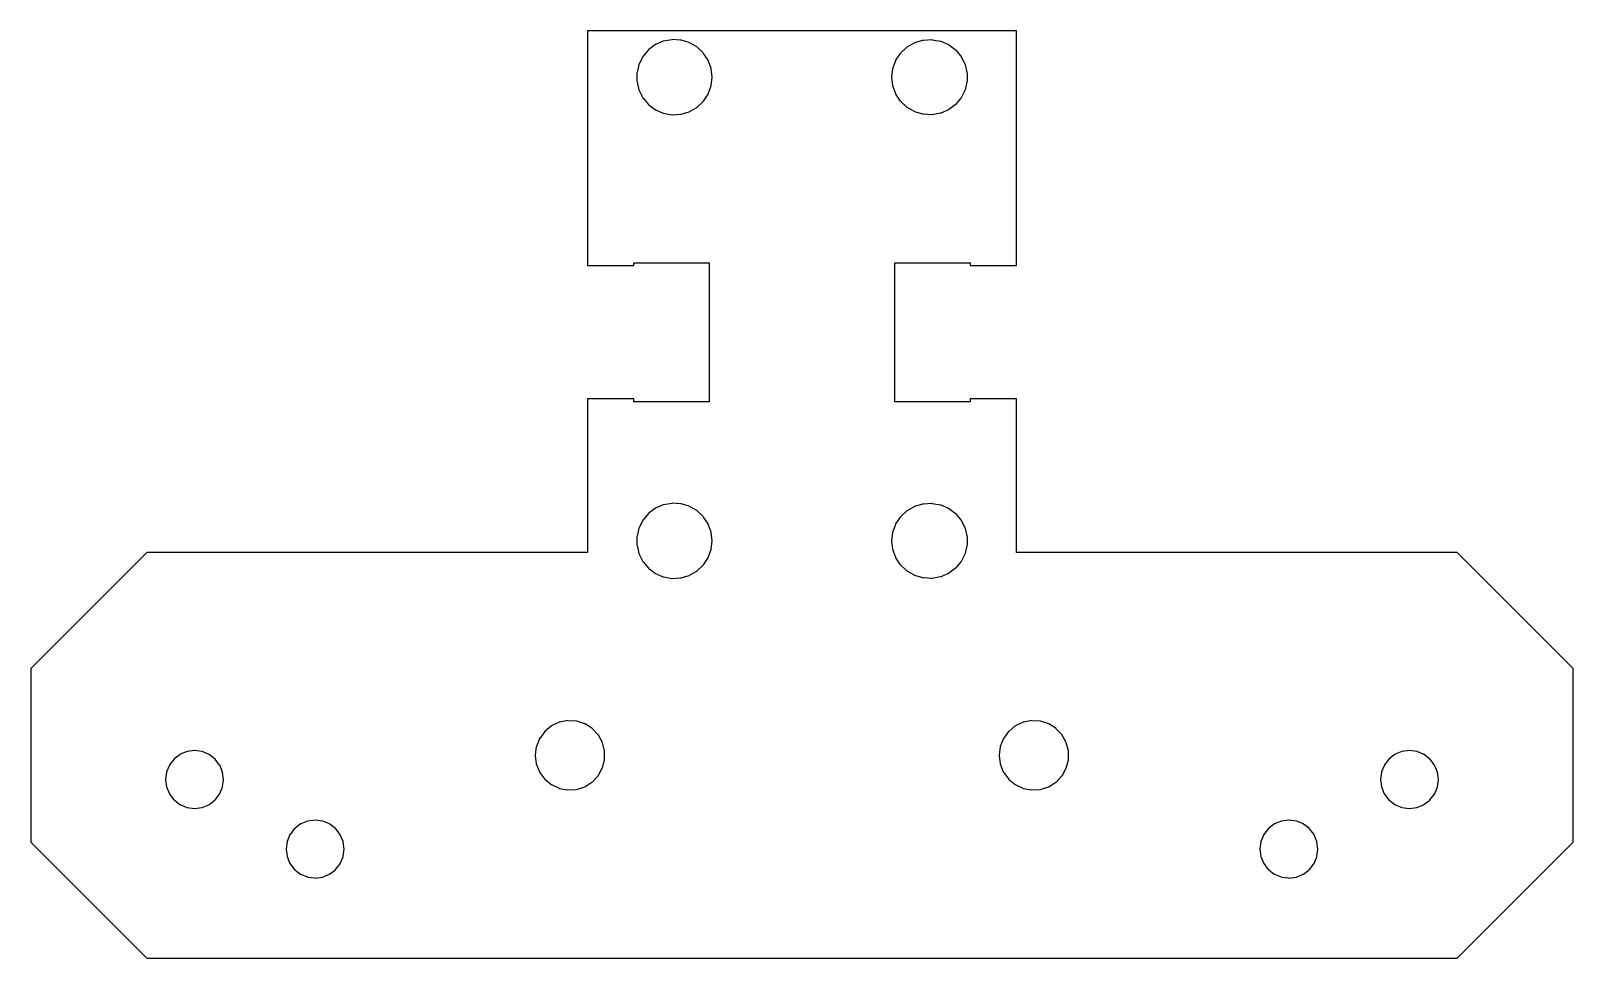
# Model space of a CAD drawing. Header units: metres. Extents: x -61 to 72, y 49 to 129.
import ezdxf

# ---------------------------------------------------------------- set-up
doc = ezdxf.new("R2010")
doc.units = ezdxf.units.M

msp = doc.modelspace()

# ---------------------------------------------------------------- linework, layer by layer
for p, q in [((-12.92, 128.95), (-13.25, 128.95)), ((-13.25, 128.95), (-13.25, 127.87)), ((-13.25, 127.87), (-13.25, 108.7)), ((-10.5, 128.95), (-12.92, 128.95)), ((23.42, 128.95), (-10.5, 128.95)), ((-7.38, 127.77), (-7.95, 127.34)), ((-6.72, 128.05), (-7.38, 127.77)), ((-6.68, 128.07), (-6.72, 128.05)), ((-5.98, 128.19), (-6.68, 128.07)), ((-5.93, 128.2), (-5.98, 128.19)), ((-5.22, 128.16), (-5.93, 128.2)), ((-5.17, 128.15), (-5.22, 128.16)), ((-4.49, 127.95), (-5.17, 128.15)), ((-4.44, 127.93), (-4.49, 127.95)), ((-3.83, 127.57), (-4.44, 127.93)), ((14.33, 127.57), (14.94, 127.93)), ((14.94, 127.93), (14.99, 127.95)), ((14.99, 127.95), (15.67, 128.15)), ((15.67, 128.15), (15.72, 128.16)), ((15.72, 128.16), (16.43, 128.2)), ((16.43, 128.2), (16.48, 128.19)), ((16.48, 128.19), (17.18, 128.07)), ((17.18, 128.07), (17.22, 128.05)), ((17.22, 128.05), (17.88, 127.77)), ((17.88, 127.77), (18.45, 127.34)), ((23.75, 128.95), (23.42, 128.95)), ((23.75, 127.87), (23.75, 128.95)), ((23.75, 108.7), (23.75, 127.87)), ((-8.47, 126.73), (-8.79, 126.09)), ((-8.44, 126.77), (-8.47, 126.73)), ((-7.98, 127.31), (-8.44, 126.77)), ((-7.95, 127.34), (-7.98, 127.31)), ((-3.79, 127.54), (-3.83, 127.57)), ((-3.27, 127.05), (-3.79, 127.54)), ((-3.24, 127.01), (-3.27, 127.05)), ((-2.85, 126.42), (-3.24, 127.01)), ((-2.83, 126.38), (-2.85, 126.42)), ((-2.59, 125.71), (-2.83, 126.38)), ((13.09, 125.71), (13.33, 126.38)), ((13.33, 126.38), (13.35, 126.42)), ((13.35, 126.42), (13.74, 127.01)), ((13.74, 127.01), (13.77, 127.05)), ((13.77, 127.05), (14.29, 127.54)), ((14.29, 127.54), (14.33, 127.57)), ((18.45, 127.34), (18.48, 127.31)), ((18.48, 127.31), (18.94, 126.77)), ((18.94, 126.77), (18.97, 126.73)), ((18.97, 126.73), (19.29, 126.09)), ((-8.97, 125.36), (-8.98, 125.31)), ((-8.98, 125.31), (-8.98, 124.6)), ((-8.81, 126.05), (-8.97, 125.36)), ((-8.79, 126.09), (-8.81, 126.05)), ((-2.58, 125.66), (-2.59, 125.71)), ((-2.5, 124.95), (-2.58, 125.66)), ((13, 124.95), (13.08, 125.66)), ((13.08, 125.66), (13.09, 125.71)), ((19.29, 126.09), (19.31, 126.05)), ((19.31, 126.05), (19.47, 125.36)), ((19.47, 125.36), (19.48, 125.31)), ((19.48, 125.31), (19.48, 124.6)), ((19.48, 125.31), (19.48, 125.31)), ((-8.98, 124.6), (-8.97, 124.55)), ((-8.97, 124.55), (-8.81, 123.86)), ((-8.81, 123.86), (-8.79, 123.81)), ((-8.81, 123.86), (-8.81, 123.86)), ((-8.79, 123.81), (-8.47, 123.18)), ((-2.83, 123.53), (-2.59, 124.2)), ((-2.59, 124.2), (-2.58, 124.25)), ((-2.58, 124.25), (-2.5, 124.95)), ((13.08, 124.25), (13, 124.95)), ((13.09, 124.2), (13.08, 124.25)), ((13.33, 123.53), (13.09, 124.2)), ((19.29, 123.81), (18.97, 123.18)), ((19.31, 123.86), (19.29, 123.81)), ((19.47, 124.55), (19.31, 123.86)), ((19.48, 124.6), (19.47, 124.55)), ((-8.47, 123.18), (-8.44, 123.14)), ((-8.44, 123.14), (-7.98, 122.59)), ((-7.98, 122.59), (-7.95, 122.56)), ((-7.95, 122.56), (-7.38, 122.14)), ((-3.83, 122.33), (-3.79, 122.36)), ((-3.79, 122.36), (-3.27, 122.85)), ((-3.27, 122.85), (-3.24, 122.89)), ((-3.24, 122.89), (-2.85, 123.48)), ((-2.85, 123.48), (-2.83, 123.53)), ((13.35, 123.48), (13.33, 123.53)), ((13.74, 122.89), (13.35, 123.48)), ((13.77, 122.85), (13.74, 122.89)), ((14.29, 122.36), (13.77, 122.85)), ((14.33, 122.33), (14.29, 122.36)), ((18.45, 122.56), (17.88, 122.14)), ((18.48, 122.59), (18.45, 122.56)), ((18.94, 123.14), (18.48, 122.59)), ((18.97, 123.18), (18.94, 123.14)), ((-7.38, 122.14), (-6.72, 121.86)), ((-6.72, 121.86), (-6.68, 121.84)), ((-6.68, 121.84), (-5.98, 121.71)), ((-5.98, 121.71), (-5.93, 121.71)), ((-5.93, 121.71), (-5.22, 121.75)), ((-5.22, 121.75), (-5.17, 121.76)), ((-5.17, 121.76), (-4.49, 121.96)), ((-4.49, 121.96), (-4.44, 121.98)), ((-4.44, 121.98), (-3.83, 122.33)), ((14.94, 121.98), (14.33, 122.33)), ((14.99, 121.96), (14.94, 121.98)), ((15.67, 121.76), (14.99, 121.96)), ((15.72, 121.75), (15.67, 121.76)), ((16.43, 121.71), (15.72, 121.75)), ((16.48, 121.71), (16.43, 121.71)), ((17.18, 121.84), (16.48, 121.71)), ((17.22, 121.86), (17.18, 121.84)), ((17.88, 122.14), (17.22, 121.86)), ((-13.25, 108.7), (-13.08, 108.7)), ((-13.08, 108.7), (-9.25, 108.7)), ((-9.25, 108.7), (-9.25, 108.95)), ((-9.25, 108.95), (-3.29, 108.95)), ((-3.29, 108.95), (-2.75, 108.95)), ((-2.75, 108.95), (-2.75, 97.95)), ((13.25, 107.95), (13.25, 108.95)), ((13.25, 108.95), (19.21, 108.95)), ((13.25, 96.95), (13.25, 107.95)), ((19.21, 108.95), (19.75, 108.95)), ((19.75, 108.95), (19.75, 108.7)), ((19.75, 108.7), (19.92, 108.7)), ((19.92, 108.7), (23.75, 108.7)), ((-9.42, 97.2), (-13.25, 97.2)), ((-13.25, 97.2), (-13.25, 84.74)), ((-9.25, 97.2), (-9.42, 97.2)), ((-9.25, 96.95), (-9.25, 97.2)), ((-2.75, 97.95), (-2.75, 96.95)), ((23.58, 97.2), (19.75, 97.2)), ((19.75, 97.2), (19.75, 96.95)), ((23.75, 97.2), (23.58, 97.2)), ((23.75, 84.74), (23.75, 97.2)), ((-8.71, 96.95), (-9.25, 96.95)), ((-2.75, 96.95), (-8.71, 96.95)), ((13.79, 96.95), (13.25, 96.95)), ((19.75, 96.95), (13.79, 96.95)), ((-6.72, 88.05), (-7.38, 87.77)), ((-6.68, 88.07), (-6.72, 88.05)), ((-5.98, 88.19), (-6.68, 88.07)), ((-5.93, 88.2), (-5.98, 88.19)), ((-5.22, 88.16), (-5.93, 88.2)), ((-5.17, 88.15), (-5.22, 88.16)), ((-4.49, 87.95), (-5.17, 88.15)), ((-4.44, 87.93), (-4.49, 87.95)), ((-3.83, 87.57), (-4.44, 87.93)), ((14.33, 87.57), (14.94, 87.93)), ((14.94, 87.93), (14.99, 87.95)), ((14.99, 87.95), (15.67, 88.15)), ((15.67, 88.15), (15.72, 88.16)), ((15.72, 88.16), (16.43, 88.2)), ((16.43, 88.2), (16.48, 88.19)), ((16.48, 88.19), (17.18, 88.07)), ((17.18, 88.07), (17.22, 88.05)), ((17.22, 88.05), (17.88, 87.77)), ((-8.47, 86.73), (-8.79, 86.09)), ((-8.44, 86.77), (-8.47, 86.73)), ((-7.98, 87.31), (-8.44, 86.77)), ((-7.95, 87.34), (-7.98, 87.31)), ((-7.38, 87.77), (-7.95, 87.34)), ((-3.79, 87.54), (-3.83, 87.57)), ((-3.27, 87.05), (-3.79, 87.54)), ((-3.24, 87.01), (-3.27, 87.05)), ((-2.85, 86.42), (-3.24, 87.01)), ((13.35, 86.42), (13.74, 87.01)), ((13.74, 87.01), (13.77, 87.05)), ((13.77, 87.05), (14.29, 87.54)), ((14.29, 87.54), (14.33, 87.57)), ((17.88, 87.77), (18.45, 87.34)), ((18.45, 87.34), (18.48, 87.31)), ((18.48, 87.31), (18.94, 86.77)), ((18.94, 86.77), (18.97, 86.73)), ((18.97, 86.73), (19.29, 86.09)), ((-8.97, 85.36), (-8.98, 85.31)), ((-8.98, 85.31), (-8.98, 84.6)), ((-8.81, 86.05), (-8.97, 85.36)), ((-8.79, 86.09), (-8.81, 86.05)), ((-2.83, 86.38), (-2.85, 86.42)), ((-2.59, 85.71), (-2.83, 86.38)), ((-2.58, 85.66), (-2.59, 85.71)), ((-2.5, 84.95), (-2.58, 85.66)), ((13, 84.95), (13.08, 85.66)), ((13.08, 85.66), (13.09, 85.71)), ((13.09, 85.71), (13.33, 86.38)), ((13.33, 86.38), (13.35, 86.42)), ((19.29, 86.09), (19.31, 86.05)), ((19.31, 86.05), (19.47, 85.36)), ((19.47, 85.36), (19.48, 85.31)), ((19.48, 85.31), (19.48, 84.6)), ((19.48, 85.31), (19.48, 85.31)), ((-51.25, 83.95), (-51.53, 83.67)), ((-50.19, 83.95), (-51.25, 83.95)), ((-13.25, 83.95), (-50.19, 83.95)), ((-13.25, 84.74), (-13.25, 83.95)), ((-8.98, 84.6), (-8.97, 84.55)), ((-8.97, 84.55), (-8.81, 83.86)), ((-8.81, 83.86), (-8.79, 83.81)), ((-8.81, 83.86), (-8.81, 83.86)), ((-8.79, 83.81), (-8.47, 83.18)), ((-2.83, 83.53), (-2.59, 84.2)), ((-2.59, 84.2), (-2.58, 84.25)), ((-2.58, 84.25), (-2.5, 84.95)), ((13.08, 84.25), (13, 84.95)), ((13.09, 84.2), (13.08, 84.25)), ((13.33, 83.53), (13.09, 84.2)), ((19.29, 83.81), (18.97, 83.18)), ((19.31, 83.86), (19.29, 83.81)), ((19.47, 84.55), (19.31, 83.86)), ((19.48, 84.6), (19.47, 84.55)), ((23.75, 83.95), (23.75, 84.74)), ((24.81, 83.95), (23.75, 83.95)), ((61.75, 83.95), (24.81, 83.95)), ((71.47, 74.23), (61.75, 83.95)), ((61.75, 83.95), (61.75, 83.95)), ((-51.53, 83.67), (-61.25, 73.95)), ((-8.47, 83.18), (-8.44, 83.14)), ((-8.44, 83.14), (-7.98, 82.59)), ((-7.98, 82.59), (-7.95, 82.56)), ((-7.95, 82.56), (-7.38, 82.14)), ((-3.79, 82.36), (-3.27, 82.85)), ((-3.27, 82.85), (-3.24, 82.89)), ((-3.24, 82.89), (-2.85, 83.48)), ((-2.85, 83.48), (-2.83, 83.53)), ((13.35, 83.48), (13.33, 83.53)), ((13.74, 82.89), (13.35, 83.48)), ((13.77, 82.85), (13.74, 82.89)), ((14.29, 82.36), (13.77, 82.85)), ((18.45, 82.56), (17.88, 82.14)), ((18.48, 82.59), (18.45, 82.56)), ((18.94, 83.14), (18.48, 82.59)), ((18.97, 83.18), (18.94, 83.14)), ((-7.38, 82.14), (-6.72, 81.86)), ((-6.72, 81.86), (-6.68, 81.84)), ((-6.68, 81.84), (-5.98, 81.71)), ((-5.98, 81.71), (-5.93, 81.71)), ((-5.93, 81.71), (-5.22, 81.75)), ((-5.22, 81.75), (-5.17, 81.76)), ((-5.17, 81.76), (-4.49, 81.96)), ((-4.49, 81.96), (-4.44, 81.98)), ((-4.44, 81.98), (-3.83, 82.33)), ((-3.83, 82.33), (-3.79, 82.36)), ((14.33, 82.33), (14.29, 82.36)), ((14.94, 81.98), (14.33, 82.33)), ((14.99, 81.96), (14.94, 81.98)), ((15.67, 81.76), (14.99, 81.96)), ((15.72, 81.75), (15.67, 81.76)), ((16.43, 81.71), (15.72, 81.75)), ((16.48, 81.71), (16.43, 81.71)), ((17.18, 81.84), (16.48, 81.71)), ((17.22, 81.86), (17.18, 81.84)), ((17.88, 82.14), (17.22, 81.86)), ((-61.25, 73.95), (-61.25, 59.37)), ((71.75, 73.95), (71.47, 74.23)), ((71.75, 73.54), (71.75, 73.95)), ((71.75, 58.95), (71.75, 73.54)), ((-15.68, 69.31), (-16.34, 68.99)), ((-15.66, 69.31), (-15.68, 69.31)), ((-14.94, 69.45), (-15.66, 69.31)), ((-14.92, 69.44), (-14.94, 69.45)), ((-14.19, 69.4), (-14.92, 69.44)), ((-14.17, 69.39), (-14.19, 69.4)), ((-13.47, 69.17), (-14.17, 69.39)), ((-13.46, 69.16), (-13.47, 69.17)), ((24.32, 69.31), (23.66, 68.99)), ((24.34, 69.31), (24.32, 69.31)), ((25.06, 69.45), (24.34, 69.31)), ((25.08, 69.44), (25.06, 69.45)), ((25.81, 69.4), (25.08, 69.44)), ((25.83, 69.39), (25.81, 69.4)), ((26.53, 69.17), (25.83, 69.39)), ((26.54, 69.16), (26.53, 69.17)), ((-17.38, 67.9), (-17.65, 67.22)), ((-17.37, 67.91), (-17.38, 67.9)), ((-16.94, 68.51), (-17.37, 67.91)), ((-16.92, 68.52), (-16.94, 68.51)), ((-16.94, 68.51), (-16.94, 68.51)), ((-16.36, 68.99), (-16.92, 68.52)), ((-16.34, 68.99), (-16.36, 68.99)), ((-12.84, 68.76), (-13.46, 69.16)), ((-12.82, 68.75), (-12.84, 68.76)), ((-12.32, 68.22), (-12.82, 68.75)), ((-12.31, 68.2), (-12.32, 68.22)), ((-11.96, 67.56), (-12.31, 68.2)), ((22.62, 67.9), (22.35, 67.22)), ((22.63, 67.91), (22.62, 67.9)), ((23.06, 68.51), (22.63, 67.91)), ((23.08, 68.52), (23.06, 68.51)), ((23.06, 68.51), (23.06, 68.51)), ((23.64, 68.99), (23.08, 68.52)), ((23.66, 68.99), (23.64, 68.99)), ((27.16, 68.76), (26.54, 69.16)), ((27.18, 68.75), (27.16, 68.76)), ((27.68, 68.22), (27.18, 68.75)), ((27.69, 68.2), (27.68, 68.22)), ((28.04, 67.56), (27.69, 68.2)), ((-48.38, 66.53), (-48.89, 66.14)), ((-48.37, 66.54), (-48.38, 66.53)), ((-47.78, 66.78), (-48.37, 66.54)), ((-47.76, 66.78), (-47.78, 66.78)), ((-47.13, 66.86), (-47.76, 66.78)), ((-47.11, 66.86), (-47.13, 66.86)), ((-46.49, 66.78), (-47.11, 66.86)), ((-46.47, 66.77), (-46.49, 66.78)), ((-45.88, 66.53), (-46.47, 66.77)), ((-45.87, 66.52), (-45.88, 66.53)), ((-45.36, 66.13), (-45.87, 66.52)), ((-17.66, 67.2), (-17.75, 66.47)), ((-17.65, 67.22), (-17.66, 67.2)), ((-11.96, 67.54), (-11.96, 67.56)), ((-11.77, 66.83), (-11.96, 67.54)), ((-11.77, 66.81), (-11.77, 66.83)), ((-11.77, 66.08), (-11.77, 66.81)), ((22.34, 67.2), (22.25, 66.47)), ((22.35, 67.22), (22.34, 67.2)), ((28.04, 67.54), (28.04, 67.56)), ((28.23, 66.83), (28.04, 67.54)), ((28.23, 66.81), (28.23, 66.83)), ((28.23, 66.08), (28.23, 66.81)), ((56.38, 66.53), (55.88, 66.14)), ((56.4, 66.54), (56.38, 66.53)), ((56.99, 66.78), (56.4, 66.54)), ((57, 66.78), (56.99, 66.78)), ((56.99, 66.78), (56.99, 66.78)), ((57.63, 66.86), (57, 66.78)), ((57.65, 66.86), (57.63, 66.86)), ((58.28, 66.78), (57.65, 66.86)), ((58.3, 66.77), (58.28, 66.78)), ((58.88, 66.53), (58.3, 66.77)), ((58.9, 66.52), (58.88, 66.53)), ((59.4, 66.13), (58.9, 66.52)), ((-49.3, 65.61), (-49.54, 65.03)), ((-49.29, 65.63), (-49.3, 65.61)), ((-48.9, 66.13), (-49.29, 65.63)), ((-48.89, 66.14), (-48.9, 66.13)), ((-45.35, 66.12), (-45.36, 66.13)), ((-44.97, 65.61), (-45.35, 66.12)), ((-44.96, 65.6), (-44.97, 65.61)), ((-44.72, 65.01), (-44.96, 65.6)), ((-17.75, 66.47), (-17.75, 66.45)), ((-17.75, 66.45), (-17.66, 65.73)), ((-17.66, 65.73), (-17.66, 65.71)), ((-17.66, 65.71), (-17.39, 65.03)), ((-12.32, 64.69), (-11.97, 65.33)), ((-11.97, 65.33), (-11.96, 65.35)), ((-11.96, 65.35), (-11.78, 66.06)), ((-11.78, 66.06), (-11.77, 66.08)), ((22.25, 66.47), (22.25, 66.45)), ((22.25, 66.45), (22.34, 65.73)), ((22.34, 65.73), (22.34, 65.71)), ((22.34, 65.71), (22.61, 65.03)), ((27.68, 64.69), (28.03, 65.33)), ((28.03, 65.33), (28.04, 65.35)), ((28.04, 65.35), (28.22, 66.06)), ((28.22, 66.06), (28.23, 66.08)), ((55.47, 65.61), (55.22, 65.03)), ((55.48, 65.63), (55.47, 65.61)), ((55.86, 66.13), (55.48, 65.63)), ((55.88, 66.14), (55.86, 66.13)), ((59.41, 66.12), (59.4, 66.13)), ((59.8, 65.61), (59.41, 66.12)), ((59.8, 65.6), (59.8, 65.61)), ((60.05, 65.01), (59.8, 65.6)), ((-49.55, 65.01), (-49.63, 64.38)), ((-49.63, 64.38), (-49.63, 64.36)), ((-49.63, 64.36), (-49.55, 63.73)), ((-49.54, 65.03), (-49.55, 65.01)), ((-44.72, 64.99), (-44.72, 65.01)), ((-44.63, 64.36), (-44.72, 64.99)), ((-44.72, 64.99), (-44.72, 64.99)), ((-44.72, 63.72), (-44.64, 64.35)), ((-44.64, 64.35), (-44.63, 64.36)), ((-17.39, 65.03), (-17.38, 65.01)), ((-17.38, 65.01), (-16.95, 64.42)), ((-16.95, 64.42), (-16.94, 64.4)), ((-16.94, 64.4), (-16.37, 63.93)), ((-16.37, 63.93), (-16.36, 63.92)), ((-16.36, 63.92), (-15.7, 63.61)), ((-13.47, 63.74), (-12.86, 64.13)), ((-12.86, 64.13), (-12.84, 64.14)), ((-12.84, 64.14), (-12.34, 64.67)), ((-12.34, 64.67), (-12.32, 64.69)), ((22.61, 65.03), (22.62, 65.01)), ((22.62, 65.01), (23.05, 64.42)), ((23.05, 64.42), (23.06, 64.4)), ((23.06, 64.4), (23.63, 63.93)), ((23.63, 63.93), (23.64, 63.92)), ((23.64, 63.92), (24.3, 63.61)), ((26.53, 63.74), (27.14, 64.13)), ((27.14, 64.13), (27.16, 64.14)), ((27.16, 64.14), (27.66, 64.67)), ((27.66, 64.67), (27.68, 64.69)), ((55.14, 64.38), (55.13, 64.36)), ((55.13, 64.36), (55.22, 63.73)), ((55.22, 65.01), (55.14, 64.38)), ((55.22, 65.03), (55.22, 65.01)), ((60.05, 64.99), (60.05, 65.01)), ((60.13, 64.36), (60.05, 64.99)), ((60.05, 63.72), (60.13, 64.35)), ((60.13, 64.35), (60.13, 64.36)), ((-49.55, 63.73), (-49.55, 63.72)), ((-49.55, 63.72), (-49.3, 63.13)), ((-49.3, 63.13), (-49.3, 63.11)), ((-49.3, 63.11), (-48.91, 62.61)), ((-48.91, 62.61), (-48.9, 62.6)), ((-48.9, 62.6), (-48.4, 62.21)), ((-45.88, 62.2), (-45.38, 62.58)), ((-45.38, 62.58), (-45.36, 62.6)), ((-45.36, 62.6), (-44.98, 63.1)), ((-44.98, 63.1), (-44.97, 63.11)), ((-44.97, 63.11), (-44.72, 63.7)), ((-44.72, 63.7), (-44.72, 63.72)), ((-15.7, 63.61), (-15.68, 63.6)), ((-15.68, 63.6), (-14.96, 63.46)), ((-14.96, 63.46), (-14.94, 63.46)), ((-14.94, 63.46), (-14.21, 63.5)), ((-14.21, 63.5), (-14.19, 63.51)), ((-14.19, 63.51), (-13.49, 63.73)), ((-13.49, 63.73), (-13.47, 63.74)), ((24.3, 63.61), (24.32, 63.6)), ((24.32, 63.6), (25.04, 63.46)), ((25.04, 63.46), (25.06, 63.46)), ((25.06, 63.46), (25.79, 63.5)), ((25.79, 63.5), (25.81, 63.51)), ((25.81, 63.51), (26.51, 63.73)), ((26.51, 63.73), (26.53, 63.74)), ((55.22, 63.73), (55.22, 63.72)), ((55.22, 63.72), (55.46, 63.13)), ((55.46, 63.13), (55.47, 63.11)), ((55.47, 63.11), (55.85, 62.61)), ((55.85, 62.61), (55.86, 62.6)), ((55.86, 62.6), (56.37, 62.21)), ((58.88, 62.2), (59.39, 62.58)), ((59.39, 62.58), (59.4, 62.6)), ((59.4, 62.6), (59.79, 63.1)), ((59.79, 63.1), (59.8, 63.11)), ((59.8, 63.11), (60.04, 63.7)), ((60.04, 63.7), (60.05, 63.72)), ((-48.4, 62.21), (-48.38, 62.2)), ((-48.38, 62.2), (-47.8, 61.96)), ((-47.8, 61.96), (-47.78, 61.95)), ((-47.78, 61.95), (-47.15, 61.87)), ((-47.15, 61.87), (-47.13, 61.86)), ((-47.13, 61.86), (-46.5, 61.95)), ((-46.5, 61.95), (-46.49, 61.95)), ((-46.49, 61.95), (-45.9, 62.19)), ((-45.9, 62.19), (-45.88, 62.2)), ((56.37, 62.21), (56.38, 62.2)), ((56.38, 62.2), (56.97, 61.96)), ((56.97, 61.96), (56.99, 61.95)), ((56.99, 61.95), (57.61, 61.87)), ((57.61, 61.87), (57.63, 61.86)), ((57.63, 61.86), (58.26, 61.95)), ((58.26, 61.95), (58.28, 61.95)), ((58.28, 61.95), (58.87, 62.19)), ((58.87, 62.19), (58.88, 62.2)), ((-38.51, 60.13), (-38.89, 59.63)), ((-38.49, 60.14), (-38.51, 60.13)), ((-37.99, 60.53), (-38.49, 60.14)), ((-37.97, 60.54), (-37.99, 60.53)), ((-37.39, 60.78), (-37.97, 60.54)), ((-37.37, 60.78), (-37.39, 60.78)), ((-36.74, 60.86), (-37.37, 60.78)), ((-36.72, 60.86), (-36.74, 60.86)), ((-36.09, 60.78), (-36.72, 60.86)), ((-36.08, 60.77), (-36.09, 60.78)), ((-35.49, 60.53), (-36.08, 60.77)), ((-35.48, 60.52), (-35.49, 60.53)), ((-34.97, 60.13), (-35.48, 60.52)), ((-34.96, 60.12), (-34.97, 60.13)), ((-34.58, 59.61), (-34.96, 60.12)), ((45.47, 60.13), (45.09, 59.63)), ((45.49, 60.14), (45.47, 60.13)), ((45.99, 60.53), (45.49, 60.14)), ((46.01, 60.54), (45.99, 60.53)), ((46.59, 60.78), (46.01, 60.54)), ((46.61, 60.78), (46.59, 60.78)), ((47.24, 60.86), (46.61, 60.78)), ((47.26, 60.86), (47.24, 60.86)), ((47.89, 60.78), (47.26, 60.86)), ((47.9, 60.77), (47.89, 60.78)), ((48.49, 60.53), (47.9, 60.77)), ((48.5, 60.52), (48.49, 60.53)), ((49.01, 60.13), (48.5, 60.52)), ((49.02, 60.12), (49.01, 60.13)), ((49.41, 59.61), (49.02, 60.12)), ((-61.25, 59.37), (-61.25, 58.95)), ((-61.25, 58.95), (-60.97, 58.67)), ((-60.97, 58.67), (-51.25, 48.95)), ((-39.16, 59.01), (-39.24, 58.38)), ((-39.15, 59.03), (-39.16, 59.01)), ((-39.16, 59.01), (-39.16, 59.01)), ((-38.91, 59.61), (-39.15, 59.03)), ((-38.89, 59.63), (-38.91, 59.61)), ((-34.57, 59.6), (-34.58, 59.61)), ((-34.33, 59.01), (-34.57, 59.6)), ((-34.32, 58.99), (-34.33, 59.01)), ((-34.24, 58.36), (-34.32, 58.99)), ((44.83, 59.01), (44.74, 58.38)), ((45.08, 59.61), (44.83, 59.03)), ((44.83, 59.03), (44.83, 59.01)), ((45.09, 59.63), (45.08, 59.61)), ((49.41, 59.6), (49.41, 59.61)), ((49.66, 59.01), (49.41, 59.6)), ((49.66, 58.99), (49.66, 59.01)), ((49.74, 58.36), (49.66, 58.99)), ((62.03, 49.23), (71.75, 58.95)), ((-39.24, 58.38), (-39.24, 58.36)), ((-39.24, 58.36), (-39.16, 57.73)), ((-39.16, 57.73), (-39.16, 57.72)), ((-39.16, 57.72), (-38.91, 57.13)), ((-34.58, 57.11), (-34.33, 57.7)), ((-34.33, 57.72), (-34.24, 58.35)), ((-34.33, 57.7), (-34.33, 57.72)), ((-34.24, 58.35), (-34.24, 58.36)), ((44.74, 58.38), (44.74, 58.36)), ((44.74, 58.36), (44.82, 57.73)), ((44.82, 57.73), (44.83, 57.72)), ((44.83, 57.72), (45.07, 57.13)), ((49.41, 57.11), (49.65, 57.7)), ((49.65, 57.7), (49.66, 57.72)), ((49.66, 57.72), (49.74, 58.35)), ((49.74, 58.35), (49.74, 58.36)), ((-38.91, 57.13), (-38.91, 57.11)), ((-38.91, 57.11), (-38.52, 56.61)), ((-38.52, 56.61), (-38.51, 56.6)), ((-38.51, 56.6), (-38, 56.21)), ((-38, 56.21), (-37.99, 56.2)), ((-37.99, 56.2), (-37.4, 55.96)), ((-37.4, 55.96), (-37.39, 55.95)), ((-37.39, 55.95), (-36.76, 55.87)), ((-36.76, 55.87), (-36.74, 55.86)), ((-36.74, 55.86), (-36.11, 55.95)), ((-36.11, 55.95), (-36.09, 55.95)), ((-36.09, 55.95), (-35.51, 56.19)), ((-35.51, 56.19), (-35.49, 56.2)), ((-35.49, 56.2), (-34.99, 56.58)), ((-34.99, 56.58), (-34.97, 56.6)), ((-34.97, 56.6), (-34.59, 57.1)), ((-34.59, 57.1), (-34.58, 57.11)), ((45.07, 57.13), (45.08, 57.11)), ((45.08, 57.11), (45.46, 56.61)), ((45.46, 56.61), (45.47, 56.6)), ((45.47, 56.6), (45.98, 56.21)), ((45.98, 56.21), (45.99, 56.2)), ((45.99, 56.2), (46.58, 55.96)), ((46.58, 55.96), (46.59, 55.95)), ((46.59, 55.95), (47.22, 55.87)), ((47.22, 55.87), (47.24, 55.86)), ((47.24, 55.86), (47.87, 55.95)), ((47.87, 55.95), (47.89, 55.95)), ((47.87, 55.95), (47.87, 55.95)), ((47.89, 55.95), (48.47, 56.19)), ((48.47, 56.19), (48.49, 56.2)), ((48.49, 56.2), (48.99, 56.58)), ((48.99, 56.58), (49.01, 56.6)), ((49.01, 56.6), (49.39, 57.1)), ((49.39, 57.1), (49.41, 57.11)), ((61.75, 48.95), (62.03, 49.23)), ((-51.25, 48.95), (-47.75, 48.95)), ((-47.75, 48.95), (55.83, 48.95)), ((55.83, 48.95), (58.25, 48.95)), ((58.25, 48.95), (61.75, 48.95))]:
    msp.add_line(p, q)

doc.saveas('drawing.dxf')
